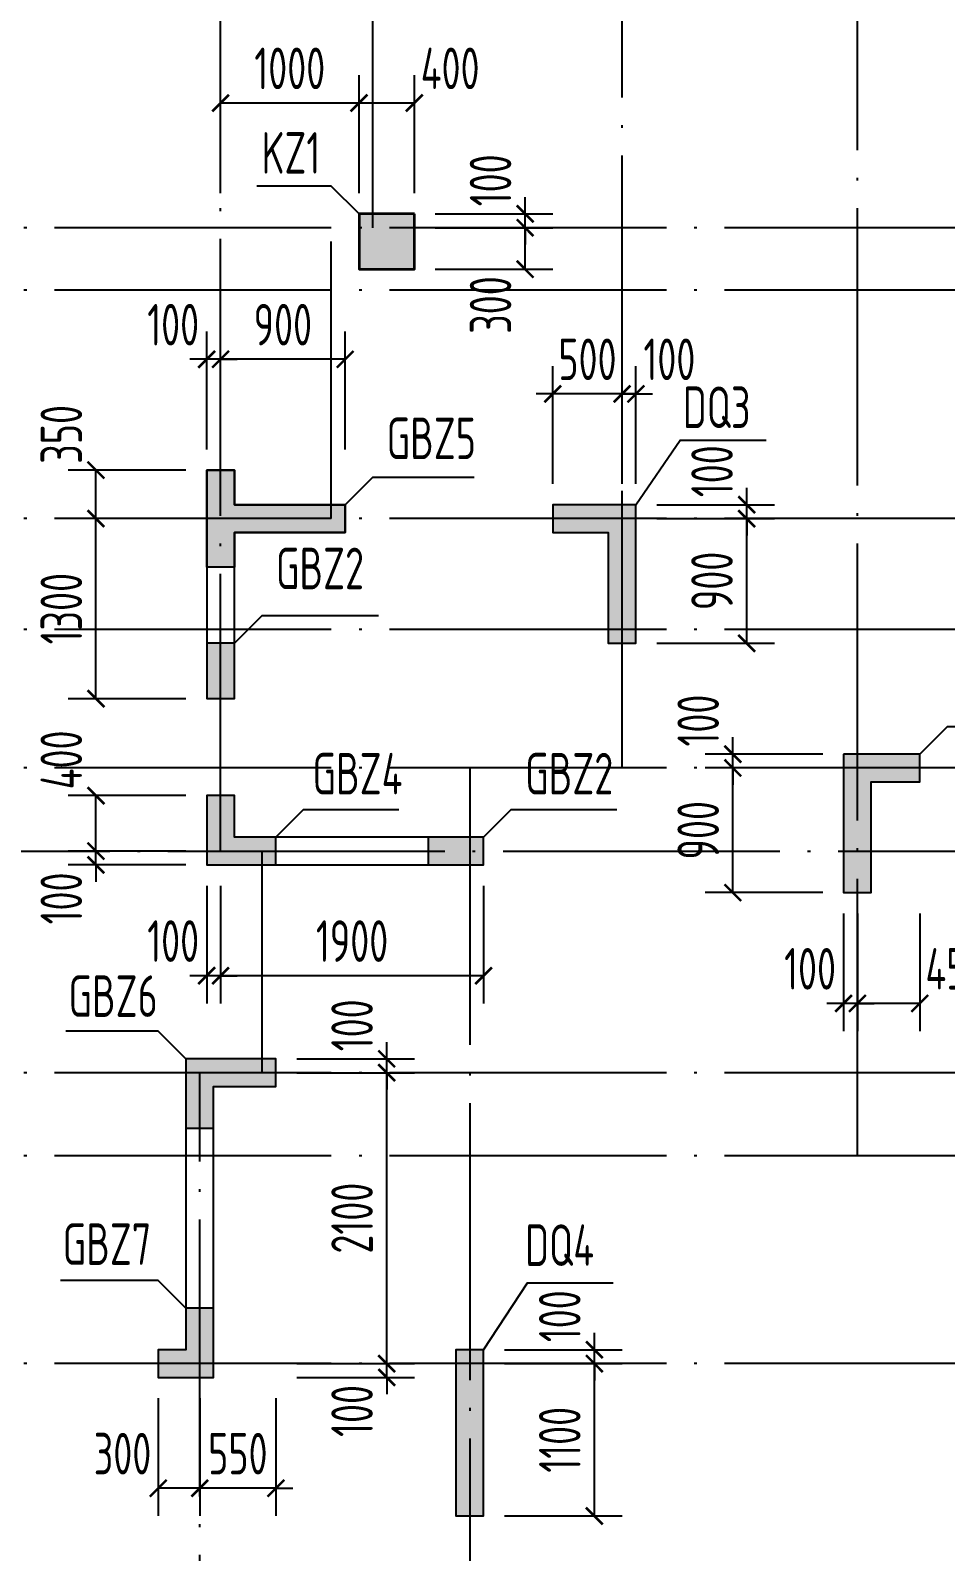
# Model space of a CAD drawing. Extents: x -1058961 to 23600, y -449123 to 2751847.
# Drawn here: x -432434 to -425824, y -46086 to -35105 of the extents above; entities that cross this region are included whole.
import ezdxf
from ezdxf.enums import TextEntityAlignment as Align

# ---------------------------------------------------------------- set-up
doc = ezdxf.new("R2010")
doc.units = 0
doc.header["$LTSCALE"] = 1000
doc.linetypes.add('DOTE', pattern=[2.42, 2, -0.2, 0.02, -0.2])
doc.layers.get('0').update_dxf_attribs({"linetype": 'CONTINUOUS'})
doc.layers.get('DEFPOINTS').update_dxf_attribs({"linetype": 'CONTINUOUS'})
for name, color, linetype in [('A-DOTE', 10, 'DOTE'), ('COLU_DE_TEXT', 7, 'CONTINUOUS'), ('LABEL', 1, 'CONTINUOUS'), ('S-Q墙实线', 6, 'CONTINUOUS'), ('S-Q墙标注', 3, 'CONTINUOUS'), ('S-X详图填充', 252, 'CONTINUOUS'), ('S-X详图实线', 4, 'CONTINUOUS'), ('S-Z柱实线', 6, 'CONTINUOUS'), ('S-Z柱编号', 6, 'CONTINUOUS')]:
    doc.layers.add(name, color=color, linetype=linetype)
doc.styles.add('TSSD_REIN', font='tssdeng.shx', dxfattribs={"width": 0.7, "height": 300, "bigfont": 'tssdchn.shx'})
doc.styles.add('结构文字', font='zstxt.shx', dxfattribs={"width": 0.7, "bigfont": 'zshz.shx'})
doc.dimstyles.new('STRUCK', dxfattribs={"dimtxt": 400, "dimasz": 121, "dimexe": 200, "dimexo": 150, "dimgap": 115, "dimtad": 1, "dimdec": 0, "dimdsep": 46, "dimtxsty": '结构文字', "dimblk": 'ARCHTICK', "dimcen": 400, "dimclrd": 3, "dimclre": 3, "dimclrt": 7, "dimadec": 0, "dimazin": 0, "dimtfac": 1, "dimtdec": 0, "dimtix": 1, "dimtmove": 2, "dimatfit": 3, "dimldrblk": '_DIMX', "dimfxl": 0, "dimtolj": 1, "dimtzin": 0, "dimarcsym": 0})

# ---------------------------------------------------------------- blocks, each defined once
blk = doc.blocks.new('20210726.16350016')
at = {"layer": 'A-DOTE'}
for p, q in [((18500, 13100.3), (18500, 21100)), ((19600, 17600), (19600, 21100)), ((21400, 13700), (21400, 21100)), ((23100, 10900), (23100, 21100)), ((55600, 17600), (3600, 17600)), ((19300, 15500), (19300, 17600)), ((55600, 17150), (3600, 17150)), ((55600, 15500), (3600, 15500)), ((55600, 14700), (3600, 14700)), ((55600, 13700), (3600, 13700)), ((20299.8, 13700), (20300, 3600)), ((3600, 13100.3), (55600, 13100.3)), ((18800, 11500), (18800, 13100)), ((55600, 11500), (3600, 11500)), ((18350, 3600), (18350, 11500)), ((55600, 10900), (3600, 10900)), ((55600, 9400), (3600, 9400))]:
    blk.add_line(p, q, dxfattribs=at)
blk = doc.blocks.new('_ArchTick')
at = {"color": 0, "linetype": 'ByBlock', "const_width": 0.15}
blk.add_lwpolyline([(-0.5, -0.5), (0.5, 0.5)], dxfattribs=at)
blk = doc.blocks.new('*D463')
at = {"layer": 'DEFPOINTS', "color": 0}
for p in [(-429161, -44729), (-428361, -44729), (-429161, -45829)]:
    blk.add_point(p, dxfattribs=at)
at = {"layer": 'S-Q墙标注', "color": 3, "lineweight": -2}
for p, q in [((-429011, -44729), (-428161, -44729)), ((-428361, -45829), (-428361, -44729)), ((-429011, -45829), (-428161, -45829))]:
    blk.add_line(p, q, dxfattribs=at)
at = {"layer": 'S-Q墙标注', "color": 3, "lineweight": -2, "xscale": 121, "yscale": 121, "zscale": 121}
for p, rotation in [((-428361, -44729), 90), ((-428361, -45829), 270)]:
    blk.add_blockref('_ArchTick', p, dxfattribs=dict(at, rotation=rotation))
at = {"layer": 'S-Q墙标注', "color": 7, "insert": (-428611, -45279), "char_height": 300, "attachment_point": 5, "rotation": 90, "style": 'TSSD_REIN'}
blk.add_mtext('\\A1;1100', dxfattribs=at)
blk = doc.blocks.new('_DIMX')
blk.add_line((-150, 0), (150, 0))
at = {"const_width": 50}
blk.add_lwpolyline([(-70, -70), (70, 70)], dxfattribs=at)
blk = doc.blocks.new('*D464')
at = {"layer": 'DEFPOINTS', "color": 0}
for p in [(-429161, -44629), (-428361, -44629), (-429161, -44729)]:
    blk.add_point(p, dxfattribs=at)
at = {"layer": 'S-Q墙标注', "color": 3, "lineweight": -2}
for p, q in [((-428361, -44629), (-428361, -44508)), ((-429011, -44629), (-428161, -44629)), ((-428361, -44729), (-428361, -44629)), ((-429011, -44729), (-428161, -44729)), ((-428361, -44729), (-428361, -44850))]:
    blk.add_line(p, q, dxfattribs=at)
at = {"layer": 'S-Q墙标注', "color": 3, "lineweight": -2, "xscale": 121, "yscale": 121, "zscale": 121}
for p, rotation in [((-428361, -44629), 270), ((-428361, -44729), 90)]:
    blk.add_blockref('_ArchTick', p, dxfattribs=dict(at, rotation=rotation))
at = {"layer": 'S-Q墙标注', "color": 7, "insert": (-428611, -44387), "char_height": 300, "attachment_point": 5, "rotation": 90, "style": 'TSSD_REIN'}
blk.add_mtext('\\A1;100', dxfattribs=at)
blk = doc.blocks.new('*D473')
at = {"layer": 'DEFPOINTS', "color": 0}
for p in [(-427361, -40429), (-426561, -40429), (-426561, -41329)]:
    blk.add_point(p, dxfattribs=at)
at = {"layer": 'S-Q墙标注', "color": 3, "lineweight": -2}
for p, q in [((-426711, -40429), (-427561, -40429)), ((-427361, -41329), (-427361, -40429)), ((-426711, -41329), (-427561, -41329))]:
    blk.add_line(p, q, dxfattribs=at)
at = {"layer": 'S-Q墙标注', "color": 3, "lineweight": -2, "xscale": 121, "yscale": 121, "zscale": 121}
for p, rotation in [((-427361, -40429), 90), ((-427361, -41329), 270)]:
    blk.add_blockref('_ArchTick', p, dxfattribs=dict(at, rotation=rotation))
at = {"layer": 'S-Q墙标注', "color": 7, "insert": (-427611, -40879), "char_height": 300, "attachment_point": 5, "rotation": 90, "style": 'TSSD_REIN'}
blk.add_mtext('\\A1;900', dxfattribs=at)
blk = doc.blocks.new('*D474')
at = {"layer": 'DEFPOINTS', "color": 0}
for p in [(-427361, -40329), (-426561, -40329), (-426561, -40429)]:
    blk.add_point(p, dxfattribs=at)
at = {"layer": 'S-Q墙标注', "color": 3, "lineweight": -2}
for p, q in [((-427361, -40329), (-427361, -40208)), ((-426711, -40329), (-427561, -40329)), ((-427361, -40429), (-427361, -40329)), ((-426711, -40429), (-427561, -40429)), ((-427361, -40429), (-427361, -40550))]:
    blk.add_line(p, q, dxfattribs=at)
at = {"layer": 'S-Q墙标注', "color": 3, "lineweight": -2, "xscale": 121, "yscale": 121, "zscale": 121}
for p, rotation in [((-427361, -40329), 270), ((-427361, -40429), 90)]:
    blk.add_blockref('_ArchTick', p, dxfattribs=dict(at, rotation=rotation))
at = {"layer": 'S-Q墙标注', "color": 7, "insert": (-427611, -40087), "char_height": 300, "attachment_point": 5, "rotation": 90, "style": 'TSSD_REIN'}
blk.add_mtext('\\A1;100', dxfattribs=at)
blk = doc.blocks.new('*D475')
at = {"layer": 'DEFPOINTS', "color": 0}
for p in [(-426461, -41329), (-426011, -41329), (-426461, -42129)]:
    blk.add_point(p, dxfattribs=at)
at = {"layer": 'S-Q墙标注', "color": 3, "lineweight": -2}
for p, q in [((-426461, -41479), (-426461, -42329)), ((-426011, -41479), (-426011, -42329)), ((-426011, -42129), (-426461, -42129))]:
    blk.add_line(p, q, dxfattribs=at)
at = {"layer": 'S-Q墙标注', "color": 3, "lineweight": -2, "xscale": 121, "yscale": 121, "zscale": 121, "rotation": 180}
blk.add_blockref('_ArchTick', (-426461, -42129), dxfattribs=at)
at = {"layer": 'S-Q墙标注', "color": 3, "lineweight": -2, "xscale": 121, "yscale": 121, "zscale": 121}
blk.add_blockref('_ArchTick', (-426011, -42129), dxfattribs=at)
at = {"layer": 'S-Q墙标注', "color": 7, "insert": (-425753, -41879), "char_height": 300, "attachment_point": 5, "style": 'TSSD_REIN'}
blk.add_mtext('\\A1;450', dxfattribs=at)
blk = doc.blocks.new('*D476')
at = {"layer": 'DEFPOINTS', "color": 0}
for p in [(-426561, -41329), (-426461, -41329), (-426561, -42129)]:
    blk.add_point(p, dxfattribs=at)
at = {"layer": 'S-Q墙标注', "color": 3, "lineweight": -2}
for p, q in [((-426561, -41479), (-426561, -42329)), ((-426461, -41479), (-426461, -42329)), ((-426561, -42129), (-426682, -42129)), ((-426461, -42129), (-426561, -42129)), ((-426461, -42129), (-426340, -42129))]:
    blk.add_line(p, q, dxfattribs=at)
at = {"layer": 'S-Q墙标注', "color": 3, "lineweight": -2, "xscale": 121, "yscale": 121, "zscale": 121}
blk.add_blockref('_ArchTick', (-426561, -42129), dxfattribs=at)
at = {"layer": 'S-Q墙标注', "color": 3, "lineweight": -2, "xscale": 121, "yscale": 121, "zscale": 121, "rotation": 180}
blk.add_blockref('_ArchTick', (-426461, -42129), dxfattribs=at)
at = {"layer": 'S-Q墙标注', "color": 7, "insert": (-426803, -41879), "char_height": 300, "attachment_point": 5, "style": 'TSSD_REIN'}
blk.add_mtext('\\A1;100', dxfattribs=at)
blk = doc.blocks.new('*D477')
at = {"layer": 'DEFPOINTS', "color": 0}
for p in [(-431961, -41029), (-431161, -41029), (-431161, -41129)]:
    blk.add_point(p, dxfattribs=at)
at = {"layer": 'S-Q墙标注', "color": 3, "lineweight": -2}
for p, q in [((-431961, -41029), (-431961, -40908)), ((-431311, -41029), (-432161, -41029)), ((-431961, -41129), (-431961, -41029)), ((-431311, -41129), (-432161, -41129)), ((-431961, -41129), (-431961, -41250))]:
    blk.add_line(p, q, dxfattribs=at)
at = {"layer": 'S-Q墙标注', "color": 3, "lineweight": -2, "xscale": 121, "yscale": 121, "zscale": 121}
for p, rotation in [((-431961, -41029), 270), ((-431961, -41129), 90)]:
    blk.add_blockref('_ArchTick', p, dxfattribs=dict(at, rotation=rotation))
at = {"layer": 'S-Q墙标注', "color": 7, "insert": (-432211, -41371), "char_height": 300, "attachment_point": 5, "rotation": 90, "style": 'TSSD_REIN'}
blk.add_mtext('\\A1;100', dxfattribs=at)
blk = doc.blocks.new('*D478')
at = {"layer": 'DEFPOINTS', "color": 0}
for p in [(-431961, -40629), (-431161, -40629), (-431161, -41029)]:
    blk.add_point(p, dxfattribs=at)
at = {"layer": 'S-Q墙标注', "color": 3, "lineweight": -2}
for p, q in [((-431311, -40629), (-432161, -40629)), ((-431961, -41029), (-431961, -40629)), ((-431311, -41029), (-432161, -41029))]:
    blk.add_line(p, q, dxfattribs=at)
at = {"layer": 'S-Q墙标注', "color": 3, "lineweight": -2, "xscale": 121, "yscale": 121, "zscale": 121}
for p, rotation in [((-431961, -40629), 90), ((-431961, -41029), 270)]:
    blk.add_blockref('_ArchTick', p, dxfattribs=dict(at, rotation=rotation))
at = {"layer": 'S-Q墙标注', "color": 7, "insert": (-432211, -40371), "char_height": 300, "attachment_point": 5, "rotation": 90, "style": 'TSSD_REIN'}
blk.add_mtext('\\A1;400', dxfattribs=at)
blk = doc.blocks.new('*D479')
at = {"layer": 'DEFPOINTS', "color": 0}
for p in [(-431061, -41129), (-429161, -41129), (-431061, -41929)]:
    blk.add_point(p, dxfattribs=at)
at = {"layer": 'S-Q墙标注', "color": 3, "lineweight": -2}
for p, q in [((-431061, -41279), (-431061, -42129)), ((-429161, -41279), (-429161, -42129)), ((-429161, -41929), (-431061, -41929))]:
    blk.add_line(p, q, dxfattribs=at)
at = {"layer": 'S-Q墙标注', "color": 3, "lineweight": -2, "xscale": 121, "yscale": 121, "zscale": 121, "rotation": 180}
blk.add_blockref('_ArchTick', (-431061, -41929), dxfattribs=at)
at = {"layer": 'S-Q墙标注', "color": 3, "lineweight": -2, "xscale": 121, "yscale": 121, "zscale": 121}
blk.add_blockref('_ArchTick', (-429161, -41929), dxfattribs=at)
at = {"layer": 'S-Q墙标注', "color": 7, "insert": (-430111, -41679), "char_height": 300, "attachment_point": 5, "style": 'TSSD_REIN'}
blk.add_mtext('\\A1;1900', dxfattribs=at)
blk = doc.blocks.new('*D480')
at = {"layer": 'DEFPOINTS', "color": 0}
for p in [(-431161, -41129), (-431061, -41129), (-431161, -41929)]:
    blk.add_point(p, dxfattribs=at)
at = {"layer": 'S-Q墙标注', "color": 3, "lineweight": -2}
for p, q in [((-431161, -41279), (-431161, -42129)), ((-431061, -41279), (-431061, -42129)), ((-431161, -41929), (-431282, -41929)), ((-431061, -41929), (-431161, -41929)), ((-431061, -41929), (-430940, -41929))]:
    blk.add_line(p, q, dxfattribs=at)
at = {"layer": 'S-Q墙标注', "color": 3, "lineweight": -2, "xscale": 121, "yscale": 121, "zscale": 121}
blk.add_blockref('_ArchTick', (-431161, -41929), dxfattribs=at)
at = {"layer": 'S-Q墙标注', "color": 3, "lineweight": -2, "xscale": 121, "yscale": 121, "zscale": 121, "rotation": 180}
blk.add_blockref('_ArchTick', (-431061, -41929), dxfattribs=at)
at = {"layer": 'S-Q墙标注', "color": 7, "insert": (-431403, -41679), "char_height": 300, "attachment_point": 5, "style": 'TSSD_REIN'}
blk.add_mtext('\\A1;100', dxfattribs=at)
blk = doc.blocks.new('*D481')
at = {"layer": 'DEFPOINTS', "color": 0}
for p in [(-428061, -38629), (-427261, -38629), (-428061, -39529)]:
    blk.add_point(p, dxfattribs=at)
at = {"layer": 'S-Q墙标注', "color": 3, "lineweight": -2}
for p, q in [((-427911, -38629), (-427061, -38629)), ((-427261, -39529), (-427261, -38629)), ((-427911, -39529), (-427061, -39529))]:
    blk.add_line(p, q, dxfattribs=at)
at = {"layer": 'S-Q墙标注', "color": 3, "lineweight": -2, "xscale": 121, "yscale": 121, "zscale": 121}
for p, rotation in [((-427261, -38629), 90), ((-427261, -39529), 270)]:
    blk.add_blockref('_ArchTick', p, dxfattribs=dict(at, rotation=rotation))
at = {"layer": 'S-Q墙标注', "color": 7, "insert": (-427511, -39079), "char_height": 300, "attachment_point": 5, "rotation": 90, "style": 'TSSD_REIN'}
blk.add_mtext('\\A1;900', dxfattribs=at)
blk = doc.blocks.new('*D482')
at = {"layer": 'DEFPOINTS', "color": 0}
for p in [(-428061, -38529), (-427261, -38529), (-428061, -38629)]:
    blk.add_point(p, dxfattribs=at)
at = {"layer": 'S-Q墙标注', "color": 3, "lineweight": -2}
for p, q in [((-427261, -38529), (-427261, -38408)), ((-427911, -38529), (-427061, -38529)), ((-427261, -38629), (-427261, -38529)), ((-427911, -38629), (-427061, -38629)), ((-427261, -38629), (-427261, -38750))]:
    blk.add_line(p, q, dxfattribs=at)
at = {"layer": 'S-Q墙标注', "color": 3, "lineweight": -2, "xscale": 121, "yscale": 121, "zscale": 121}
for p, rotation in [((-427261, -38529), 270), ((-427261, -38629), 90)]:
    blk.add_blockref('_ArchTick', p, dxfattribs=dict(at, rotation=rotation))
at = {"layer": 'S-Q墙标注', "color": 7, "insert": (-427511, -38287), "char_height": 300, "attachment_point": 5, "rotation": 90, "style": 'TSSD_REIN'}
blk.add_mtext('\\A1;100', dxfattribs=at)
blk = doc.blocks.new('*D483')
at = {"layer": 'DEFPOINTS', "color": 0}
for p in [(-428161, -37729), (-428161, -38529), (-428061, -38529)]:
    blk.add_point(p, dxfattribs=at)
at = {"layer": 'S-Q墙标注', "color": 3, "lineweight": -2}
for p, q in [((-428161, -38379), (-428161, -37529)), ((-428061, -38379), (-428061, -37529)), ((-428161, -37729), (-428282, -37729)), ((-428061, -37729), (-428161, -37729)), ((-428061, -37729), (-427940, -37729))]:
    blk.add_line(p, q, dxfattribs=at)
at = {"layer": 'S-Q墙标注', "color": 3, "lineweight": -2, "xscale": 121, "yscale": 121, "zscale": 121}
blk.add_blockref('_ArchTick', (-428161, -37729), dxfattribs=at)
at = {"layer": 'S-Q墙标注', "color": 3, "lineweight": -2, "xscale": 121, "yscale": 121, "zscale": 121, "rotation": 180}
blk.add_blockref('_ArchTick', (-428061, -37729), dxfattribs=at)
at = {"layer": 'S-Q墙标注', "color": 7, "insert": (-427819, -37479), "char_height": 300, "attachment_point": 5, "style": 'TSSD_REIN'}
blk.add_mtext('\\A1;100', dxfattribs=at)
blk = doc.blocks.new('*D484')
at = {"layer": 'DEFPOINTS', "color": 0}
for p in [(-428661, -37729), (-428661, -38529), (-428161, -38529)]:
    blk.add_point(p, dxfattribs=at)
at = {"layer": 'S-Q墙标注', "color": 3, "lineweight": -2}
for p, q in [((-428661, -38379), (-428661, -37529)), ((-428161, -38379), (-428161, -37529)), ((-428661, -37729), (-428782, -37729)), ((-428161, -37729), (-428661, -37729)), ((-428161, -37729), (-428040, -37729))]:
    blk.add_line(p, q, dxfattribs=at)
at = {"layer": 'S-Q墙标注', "color": 3, "lineweight": -2, "xscale": 121, "yscale": 121, "zscale": 121}
blk.add_blockref('_ArchTick', (-428661, -37729), dxfattribs=at)
at = {"layer": 'S-Q墙标注', "color": 3, "lineweight": -2, "xscale": 121, "yscale": 121, "zscale": 121, "rotation": 180}
blk.add_blockref('_ArchTick', (-428161, -37729), dxfattribs=at)
at = {"layer": 'S-Q墙标注', "color": 7, "insert": (-428411, -37479), "char_height": 300, "attachment_point": 5, "style": 'TSSD_REIN'}
blk.add_mtext('\\A1;500', dxfattribs=at)
blk = doc.blocks.new('*D485')
at = {"layer": 'DEFPOINTS', "color": 0}
for p in [(-430661, -44729), (-429861, -44729), (-430661, -44829)]:
    blk.add_point(p, dxfattribs=at)
at = {"layer": 'S-Q墙标注', "color": 3, "lineweight": -2}
for p, q in [((-429861, -44729), (-429861, -44608)), ((-430511, -44729), (-429661, -44729)), ((-429861, -44829), (-429861, -44729)), ((-430511, -44829), (-429661, -44829)), ((-429861, -44829), (-429861, -44950))]:
    blk.add_line(p, q, dxfattribs=at)
at = {"layer": 'S-Q墙标注', "color": 3, "lineweight": -2, "xscale": 121, "yscale": 121, "zscale": 121}
for p, rotation in [((-429861, -44729), 270), ((-429861, -44829), 90)]:
    blk.add_blockref('_ArchTick', p, dxfattribs=dict(at, rotation=rotation))
at = {"layer": 'S-Q墙标注', "color": 7, "insert": (-430111, -45071), "char_height": 300, "attachment_point": 5, "rotation": 90, "style": 'TSSD_REIN'}
blk.add_mtext('\\A1;100', dxfattribs=at)
blk = doc.blocks.new('*D486')
at = {"layer": 'DEFPOINTS', "color": 0}
for p in [(-430661, -42629), (-429861, -42629), (-430661, -44729)]:
    blk.add_point(p, dxfattribs=at)
at = {"layer": 'S-Q墙标注', "color": 3, "lineweight": -2}
for p, q in [((-430511, -42629), (-429661, -42629)), ((-429861, -44729), (-429861, -42629)), ((-430511, -44729), (-429661, -44729))]:
    blk.add_line(p, q, dxfattribs=at)
at = {"layer": 'S-Q墙标注', "color": 3, "lineweight": -2, "xscale": 121, "yscale": 121, "zscale": 121}
for p, rotation in [((-429861, -42629), 90), ((-429861, -44729), 270)]:
    blk.add_blockref('_ArchTick', p, dxfattribs=dict(at, rotation=rotation))
at = {"layer": 'S-Q墙标注', "color": 7, "insert": (-430111, -43679), "char_height": 300, "attachment_point": 5, "rotation": 90, "style": 'TSSD_REIN'}
blk.add_mtext('\\A1;2100', dxfattribs=at)
blk = doc.blocks.new('*D487')
at = {"layer": 'DEFPOINTS', "color": 0}
for p in [(-430661, -42529), (-429861, -42529), (-430661, -42629)]:
    blk.add_point(p, dxfattribs=at)
at = {"layer": 'S-Q墙标注', "color": 3, "lineweight": -2}
for p, q in [((-429861, -42529), (-429861, -42408)), ((-430511, -42529), (-429661, -42529)), ((-429861, -42629), (-429861, -42529)), ((-430511, -42629), (-429661, -42629)), ((-429861, -42629), (-429861, -42750))]:
    blk.add_line(p, q, dxfattribs=at)
at = {"layer": 'S-Q墙标注', "color": 3, "lineweight": -2, "xscale": 121, "yscale": 121, "zscale": 121}
for p, rotation in [((-429861, -42529), 270), ((-429861, -42629), 90)]:
    blk.add_blockref('_ArchTick', p, dxfattribs=dict(at, rotation=rotation))
at = {"layer": 'S-Q墙标注', "color": 7, "insert": (-430111, -42287), "char_height": 300, "attachment_point": 5, "rotation": 90, "style": 'TSSD_REIN'}
blk.add_mtext('\\A1;100', dxfattribs=at)
blk = doc.blocks.new('*D1040')
at = {"layer": 'DEFPOINTS', "color": 0}
for p in [(-431211, -44829), (-430661, -44829), (-431211, -45629)]:
    blk.add_point(p, dxfattribs=at)
at = {"layer": 'S-Q墙标注', "color": 3, "lineweight": -2}
for p, q in [((-431211, -44979), (-431211, -45829)), ((-430661, -44979), (-430661, -45829)), ((-431211, -45629), (-431332, -45629)), ((-430661, -45629), (-431211, -45629)), ((-430661, -45629), (-430540, -45629))]:
    blk.add_line(p, q, dxfattribs=at)
at = {"layer": 'S-Q墙标注', "color": 3, "lineweight": -2, "xscale": 121, "yscale": 121, "zscale": 121}
blk.add_blockref('_ArchTick', (-431211, -45629), dxfattribs=at)
at = {"layer": 'S-Q墙标注', "color": 3, "lineweight": -2, "xscale": 121, "yscale": 121, "zscale": 121, "rotation": 180}
blk.add_blockref('_ArchTick', (-430661, -45629), dxfattribs=at)
at = {"layer": 'S-Q墙标注', "color": 7, "insert": (-430936, -45379), "char_height": 300, "attachment_point": 5, "style": 'TSSD_REIN'}
blk.add_mtext('\\A1;550', dxfattribs=at)
blk = doc.blocks.new('*D1041')
at = {"layer": 'DEFPOINTS', "color": 0}
for p in [(-431511, -44829), (-431211, -44829), (-431511, -45629)]:
    blk.add_point(p, dxfattribs=at)
at = {"layer": 'S-Q墙标注', "color": 3, "lineweight": -2}
for p, q in [((-431511, -44979), (-431511, -45829)), ((-431211, -44979), (-431211, -45829)), ((-431211, -45629), (-431511, -45629))]:
    blk.add_line(p, q, dxfattribs=at)
at = {"layer": 'S-Q墙标注', "color": 3, "lineweight": -2, "xscale": 121, "yscale": 121, "zscale": 121, "rotation": 180}
blk.add_blockref('_ArchTick', (-431511, -45629), dxfattribs=at)
at = {"layer": 'S-Q墙标注', "color": 3, "lineweight": -2, "xscale": 121, "yscale": 121, "zscale": 121}
blk.add_blockref('_ArchTick', (-431211, -45629), dxfattribs=at)
at = {"layer": 'S-Q墙标注', "color": 7, "insert": (-431769, -45379), "char_height": 300, "attachment_point": 5, "style": 'TSSD_REIN'}
blk.add_mtext('\\A1;300', dxfattribs=at)
blk = doc.blocks.new('*D1132')
at = {"layer": 'DEFPOINTS', "color": 0}
for p in [(-429661, -36429), (-428861, -36429), (-429661, -36529)]:
    blk.add_point(p, dxfattribs=at)
at = {"layer": 'S-Q墙标注', "color": 3, "lineweight": -2}
for p, q in [((-428861, -36429), (-428861, -36308)), ((-429511, -36429), (-428661, -36429)), ((-428861, -36529), (-428861, -36429)), ((-429511, -36529), (-428661, -36529)), ((-428861, -36529), (-428861, -36650))]:
    blk.add_line(p, q, dxfattribs=at)
at = {"layer": 'S-Q墙标注', "color": 3, "lineweight": -2, "xscale": 121, "yscale": 121, "zscale": 121}
for p, rotation in [((-428861, -36429), 270), ((-428861, -36529), 90)]:
    blk.add_blockref('_ArchTick', p, dxfattribs=dict(at, rotation=rotation))
at = {"layer": 'S-Q墙标注', "color": 7, "insert": (-429111, -36187), "char_height": 300, "attachment_point": 5, "rotation": 90, "style": 'TSSD_REIN'}
blk.add_mtext('\\A1;100', dxfattribs=at)
blk = doc.blocks.new('*D1135')
at = {"layer": 'DEFPOINTS', "color": 0}
for p in [(-429661, -36529), (-428861, -36529), (-429661, -36829)]:
    blk.add_point(p, dxfattribs=at)
at = {"layer": 'S-Q墙标注', "color": 3, "lineweight": -2}
for p, q in [((-429511, -36529), (-428661, -36529)), ((-428861, -36829), (-428861, -36529)), ((-429511, -36829), (-428661, -36829))]:
    blk.add_line(p, q, dxfattribs=at)
at = {"layer": 'S-Q墙标注', "color": 3, "lineweight": -2, "xscale": 121, "yscale": 121, "zscale": 121}
for p, rotation in [((-428861, -36529), 90), ((-428861, -36829), 270)]:
    blk.add_blockref('_ArchTick', p, dxfattribs=dict(at, rotation=rotation))
at = {"layer": 'S-Q墙标注', "color": 7, "insert": (-429111, -37087), "char_height": 300, "attachment_point": 5, "rotation": 90, "style": 'TSSD_REIN'}
blk.add_mtext('\\A1;300', dxfattribs=at)
blk = doc.blocks.new('*D1136')
at = {"layer": 'DEFPOINTS', "color": 0}
for p in [(-430061, -35629), (-430061, -36429), (-429661, -36429)]:
    blk.add_point(p, dxfattribs=at)
at = {"layer": 'S-Q墙标注', "color": 3, "lineweight": -2}
for p, q in [((-430061, -36279), (-430061, -35429)), ((-429661, -36279), (-429661, -35429)), ((-429661, -35629), (-430061, -35629))]:
    blk.add_line(p, q, dxfattribs=at)
at = {"layer": 'S-Q墙标注', "color": 3, "lineweight": -2, "xscale": 121, "yscale": 121, "zscale": 121, "rotation": 180}
blk.add_blockref('_ArchTick', (-430061, -35629), dxfattribs=at)
at = {"layer": 'S-Q墙标注', "color": 3, "lineweight": -2, "xscale": 121, "yscale": 121, "zscale": 121}
blk.add_blockref('_ArchTick', (-429661, -35629), dxfattribs=at)
at = {"layer": 'S-Q墙标注', "color": 7, "insert": (-429403, -35379), "char_height": 300, "attachment_point": 5, "style": 'TSSD_REIN'}
blk.add_mtext('\\A1;400', dxfattribs=at)
blk = doc.blocks.new('*D1138')
at = {"layer": 'DEFPOINTS', "color": 0}
for p in [(-431061, -35629), (-431061, -36429), (-430061, -36429)]:
    blk.add_point(p, dxfattribs=at)
at = {"layer": 'S-Q墙标注', "color": 3, "lineweight": -2}
for p, q in [((-431061, -36279), (-431061, -35429)), ((-430061, -36279), (-430061, -35429)), ((-430061, -35629), (-431061, -35629))]:
    blk.add_line(p, q, dxfattribs=at)
at = {"layer": 'S-Q墙标注', "color": 3, "lineweight": -2, "xscale": 121, "yscale": 121, "zscale": 121, "rotation": 180}
blk.add_blockref('_ArchTick', (-431061, -35629), dxfattribs=at)
at = {"layer": 'S-Q墙标注', "color": 3, "lineweight": -2, "xscale": 121, "yscale": 121, "zscale": 121}
blk.add_blockref('_ArchTick', (-430061, -35629), dxfattribs=at)
at = {"layer": 'S-Q墙标注', "color": 7, "insert": (-430561, -35379), "char_height": 300, "attachment_point": 5, "style": 'TSSD_REIN'}
blk.add_mtext('\\A1;1000', dxfattribs=at)
blk = doc.blocks.new('*D1296')
at = {"layer": 'DEFPOINTS', "color": 0}
for p in [(-431961, -38629), (-431161, -38629), (-431161, -39929)]:
    blk.add_point(p, dxfattribs=at)
at = {"layer": 'S-Q墙标注', "color": 3, "lineweight": -2}
for p, q in [((-431311, -38629), (-432161, -38629)), ((-431961, -39929), (-431961, -38629)), ((-431311, -39929), (-432161, -39929))]:
    blk.add_line(p, q, dxfattribs=at)
at = {"layer": 'S-Q墙标注', "color": 3, "lineweight": -2, "xscale": 121, "yscale": 121, "zscale": 121}
for p, rotation in [((-431961, -38629), 90), ((-431961, -39929), 270)]:
    blk.add_blockref('_ArchTick', p, dxfattribs=dict(at, rotation=rotation))
at = {"layer": 'S-Q墙标注', "color": 7, "insert": (-432211, -39279), "char_height": 300, "attachment_point": 5, "rotation": 90, "style": 'TSSD_REIN'}
blk.add_mtext('\\A1;1300', dxfattribs=at)
blk = doc.blocks.new('*D1297')
at = {"layer": 'DEFPOINTS', "color": 0}
for p in [(-431961, -38279), (-431161, -38279), (-431161, -38629)]:
    blk.add_point(p, dxfattribs=at)
at = {"layer": 'S-Q墙标注', "color": 3, "lineweight": -2}
for p, q in [((-431311, -38279), (-432161, -38279)), ((-431961, -38629), (-431961, -38279)), ((-431311, -38629), (-432161, -38629))]:
    blk.add_line(p, q, dxfattribs=at)
at = {"layer": 'S-Q墙标注', "color": 3, "lineweight": -2, "xscale": 121, "yscale": 121, "zscale": 121}
for p, rotation in [((-431961, -38279), 90), ((-431961, -38629), 270)]:
    blk.add_blockref('_ArchTick', p, dxfattribs=dict(at, rotation=rotation))
at = {"layer": 'S-Q墙标注', "color": 7, "insert": (-432211, -38021), "char_height": 300, "attachment_point": 5, "rotation": 90, "style": 'TSSD_REIN'}
blk.add_mtext('\\A1;350', dxfattribs=at)
blk = doc.blocks.new('*D1298')
at = {"layer": 'DEFPOINTS', "color": 0}
for p in [(-431061, -37479), (-431061, -38279), (-430161, -38279)]:
    blk.add_point(p, dxfattribs=at)
at = {"layer": 'S-Q墙标注', "color": 3, "lineweight": -2}
for p, q in [((-431061, -38129), (-431061, -37279)), ((-430161, -38129), (-430161, -37279)), ((-430161, -37479), (-431061, -37479))]:
    blk.add_line(p, q, dxfattribs=at)
at = {"layer": 'S-Q墙标注', "color": 3, "lineweight": -2, "xscale": 121, "yscale": 121, "zscale": 121, "rotation": 180}
blk.add_blockref('_ArchTick', (-431061, -37479), dxfattribs=at)
at = {"layer": 'S-Q墙标注', "color": 3, "lineweight": -2, "xscale": 121, "yscale": 121, "zscale": 121}
blk.add_blockref('_ArchTick', (-430161, -37479), dxfattribs=at)
at = {"layer": 'S-Q墙标注', "color": 7, "insert": (-430611, -37229), "char_height": 300, "attachment_point": 5, "style": 'TSSD_REIN'}
blk.add_mtext('\\A1;900', dxfattribs=at)
blk = doc.blocks.new('*D1299')
at = {"layer": 'DEFPOINTS', "color": 0}
for p in [(-431161, -37479), (-431161, -38279), (-431061, -38279)]:
    blk.add_point(p, dxfattribs=at)
at = {"layer": 'S-Q墙标注', "color": 3, "lineweight": -2}
for p, q in [((-431161, -38129), (-431161, -37279)), ((-431061, -38129), (-431061, -37279)), ((-431161, -37479), (-431282, -37479)), ((-431061, -37479), (-431161, -37479)), ((-431061, -37479), (-430940, -37479))]:
    blk.add_line(p, q, dxfattribs=at)
at = {"layer": 'S-Q墙标注', "color": 3, "lineweight": -2, "xscale": 121, "yscale": 121, "zscale": 121}
blk.add_blockref('_ArchTick', (-431161, -37479), dxfattribs=at)
at = {"layer": 'S-Q墙标注', "color": 3, "lineweight": -2, "xscale": 121, "yscale": 121, "zscale": 121, "rotation": 180}
blk.add_blockref('_ArchTick', (-431061, -37479), dxfattribs=at)
at = {"layer": 'S-Q墙标注', "color": 7, "insert": (-431403, -37229), "char_height": 300, "attachment_point": 5, "style": 'TSSD_REIN'}
blk.add_mtext('\\A1;100', dxfattribs=at)

msp = doc.modelspace()

# ---------------------------------------------------------------- hatches: boundary and pattern name
at = {"layer": 'S-X详图填充'}
h = msp.add_hatch(color=256, dxfattribs=at)
h.dxf.hatch_style = 1
h.paths.add_polyline_path([(-429660.87, -36428.88), (-430060.87, -36428.88), (-430060.87, -36828.88), (-429660.87, -36828.88)])
h = msp.add_hatch(color=256, dxfattribs=at)
h.dxf.hatch_style = 1
h.paths.add_polyline_path([(-430960.87, -38979.34), (-431160.87, -38979.34), (-431160.87, -38278.88), (-430960.87, -38278.88), (-430960.87, -38528.88), (-430160.74, -38528.88), (-430160.74, -38728.88), (-430960.87, -38728.88)])
h = msp.add_hatch(color=256, dxfattribs=at)
h.dxf.hatch_style = 1
h.paths.add_polyline_path([(-428060.87, -38528.88), (-428660.78, -38528.88), (-428660.78, -38728.88), (-428260.87, -38728.88), (-428260.87, -39528.88), (-428060.87, -39528.88)])
h = msp.add_hatch(color=256, dxfattribs=at)
h.dxf.hatch_style = 1
h.paths.add_polyline_path([(-430960.87, -39528.88), (-431160.87, -39528.88), (-431160.87, -39928.88), (-430960.87, -39928.88)])
h = msp.add_hatch(color=256, dxfattribs=at)
h.dxf.hatch_style = 1
h.paths.add_polyline_path([(-426560.87, -40328.88), (-426560.87, -41328.88), (-426360.87, -41328.88), (-426360.87, -40528.88), (-426010.96, -40528.88), (-426010.96, -40328.88)])
h = msp.add_hatch(color=256, dxfattribs=at)
h.dxf.hatch_style = 1
h.paths.add_polyline_path([(-430660.86, -41128.61), (-430660.86, -40928.61), (-430960.86, -40928.61), (-430960.86, -40628.61), (-431160.86, -40628.61), (-431160.86, -41128.61)])
h = msp.add_hatch(color=256, dxfattribs=at)
h.dxf.hatch_style = 1
h.paths.add_polyline_path([(-429560.87, -40928.61), (-429560.87, -41128.61), (-429160.87, -41128.61), (-429160.87, -40928.61)])
h = msp.add_hatch(color=256, dxfattribs=at)
h.dxf.hatch_style = 1
h.paths.add_polyline_path([(-431310.87, -43028.88), (-431110.87, -43028.88), (-431110.87, -42728.88), (-430660.99, -42728.88), (-430660.99, -42528.88), (-431310.87, -42528.88)])
h = msp.add_hatch(color=256, dxfattribs=at)
h.dxf.hatch_style = 1
h.paths.add_polyline_path([(-431110.87, -44328.88), (-431310.87, -44328.88), (-431310.87, -44628.88), (-431510.87, -44628.88), (-431510.87, -44828.88), (-431110.87, -44828.88)])
h = msp.add_hatch(color=256, dxfattribs=at)
h.dxf.hatch_style = 1
h.paths.add_polyline_path([(-429360.88, -45828.88), (-429160.88, -45828.88), (-429160.88, -44628.88), (-429360.88, -44628.88)])

# ---------------------------------------------------------------- linework, layer by layer
at = {"layer": 'LABEL'}
msp.add_lwpolyline([(-430060.87, -36428.88), (-430260.87, -36228.88), (-430799.81, -36228.88)], dxfattribs=at)
at = {"layer": 'S-Q墙实线'}
for points in [[(-431160.87, -38628.88), (-431160.87, -39928.88), (-430960.87, -39928.88), (-430960.87, -38728.88), (-430161.26, -38728.88), (-430161.26, -38528.88), (-430960.87, -38528.88), (-430960.87, -38278.88), (-431160.87, -38278.88)], [(-428060.87, -38528.88), (-428660.78, -38528.88), (-428660.78, -38728.88), (-428260.87, -38728.88), (-428260.87, -39528.88), (-428060.87, -39528.88)], [(-426560.87, -40328.88), (-426560.87, -41328.88), (-426360.87, -41328.88), (-426360.87, -40528.88), (-426010.96, -40528.88), (-426010.96, -40328.88)], [(-430960.86, -40928.61), (-430960.86, -40628.61), (-431160.86, -40628.61), (-431160.86, -41128.61), (-430760.99, -41128.61), (-429160.87, -41128.61), (-429160.87, -40928.61), (-430760.99, -40928.61)], [(-431110.87, -44828.88), (-431110.87, -43228.88), (-431110.87, -42728.88), (-430660.99, -42728.88), (-430660.99, -42528.88), (-431310.87, -42528.88), (-431310.87, -43228.88), (-431310.87, -44628.88), (-431510.87, -44628.88), (-431510.87, -44828.88)], [(-429160.88, -45828.88), (-429160.88, -44628.88), (-429360.88, -44628.88), (-429360.88, -45828.88)]]:
    msp.add_lwpolyline(points, close=True, dxfattribs=at)
at = {"layer": 'S-X详图实线'}
for points in [[(-429660.87, -36428.88), (-430060.87, -36428.88), (-430060.87, -36828.88), (-429660.87, -36828.88), (-429660.87, -36428.88)], [(-430960.87, -38979.34), (-431160.87, -38979.34), (-431160.87, -38278.88), (-430960.87, -38278.88), (-430960.87, -38528.88), (-430160.74, -38528.88), (-430160.74, -38728.88), (-430960.87, -38728.88), (-430960.87, -38728.88)], [(-428060.87, -38528.88), (-428660.78, -38528.88), (-428660.78, -38728.88), (-428260.87, -38728.88), (-428260.87, -39528.88), (-428060.87, -39528.88), (-428060.87, -38528.88)], [(-430960.87, -39528.88), (-431160.87, -39528.88), (-431160.87, -39928.88), (-430960.87, -39928.88), (-430960.87, -39528.88)], [(-426560.87, -40328.88), (-426560.87, -41328.88), (-426360.87, -41328.88), (-426360.87, -40528.88), (-426010.96, -40528.88), (-426010.96, -40328.88), (-426560.87, -40328.88)], [(-430660.86, -41128.61), (-430660.86, -40928.61), (-430960.86, -40928.61), (-430960.86, -40628.61), (-431160.86, -40628.61), (-431160.86, -41128.61), (-430660.86, -41128.61)], [(-429560.87, -40928.61), (-429560.87, -41128.61), (-429160.87, -41128.61), (-429160.87, -40928.61), (-429560.87, -40928.61)], [(-431310.87, -43028.88), (-431110.87, -43028.88), (-431110.87, -42728.88), (-430660.99, -42728.88), (-430660.99, -42528.88), (-431310.87, -42528.88), (-431310.87, -43028.88)], [(-431110.87, -44328.88), (-431310.87, -44328.88), (-431310.87, -44628.88), (-431510.87, -44628.88), (-431510.87, -44828.88), (-431110.87, -44828.88), (-431110.87, -44328.88)], [(-429360.88, -45828.88), (-429160.88, -45828.88), (-429160.88, -44628.88), (-429360.88, -44628.88), (-429360.88, -45028.88)]]:
    msp.add_lwpolyline(points, close=True, dxfattribs=at)
at = {"layer": 'S-Z柱实线', "lineweight": 35}
msp.add_lwpolyline([(-429660.87, -36428.88), (-430060.87, -36428.88), (-430060.87, -36828.88), (-429660.87, -36828.88)], close=True, dxfattribs=at)
at = {"layer": 'S-Z柱编号', "color": 7}
for points in [[(-428060.87, -38528.88), (-427741.16, -38063.82), (-427120.37, -38063.82)], [(-430161.46, -38528.88), (-429961.46, -38328.88), (-429230.23, -38328.88)], [(-430960.87, -39528.88), (-430760.87, -39328.88), (-429920.87, -39328.88)], [(-426010.96, -40328.88), (-425810.96, -40128.88), (-425204.95, -40128.88)], [(-430660.86, -40928.61), (-430460.86, -40728.61), (-429773.09, -40728.61)], [(-429160.87, -40928.61), (-428960.87, -40728.61), (-428199.03, -40728.61)], [(-431310.87, -42528.88), (-431510.87, -42328.88), (-432179.51, -42328.88)], [(-431310.87, -44328.88), (-431510.87, -44128.88), (-432217.42, -44128.88)], [(-429160.88, -44628.88), (-428844.91, -44146.17), (-428225.57, -44146.17)]]:
    msp.add_lwpolyline(points, dxfattribs=at)

# ---------------------------------------------------------------- block references
at = {"layer": 'A-DOTE'}
msp.add_blockref('20210726.16350016', (-449560.87, -54128.93), dxfattribs=at)

# ---------------------------------------------------------------- texts
at = {"layer": 'COLU_DE_TEXT', "style": 'TSSD_REIN', "width": 0.7}
msp.add_text('KZ1', height=300, dxfattribs=at).set_placement((-430764.71, -36228.88), align=Align.BOTTOM_LEFT)
at = {"layer": 'S-Z柱编号', "color": 7, "style": 'TSSD_REIN', "width": 0.7}
for s, p in [('DQ3', (-427721.58, -38065.26)), ('GBZ5', (-429861.46, -38289.52)), ('GBZ2', (-430660.87, -39228.88)), ('GBZ4', (-430396.69, -40710.38)), ('GBZ2', (-428860.87, -40710.38)), ('GBZ6', (-432159.29, -42316.08)), ('GBZ7', (-432201.12, -44106.43)), ('DQ4', (-428860.88, -44113.78))]:
    msp.add_text(s, height=300, dxfattribs=at).set_placement(p, align=Align.BOTTOM_LEFT)

# ---------------------------------------------------------------- dimensions: what is measured, and where the dimension line sits
at = {"layer": 'S-Q墙标注'}
for base, p1, p2, angle, picture, middle in [((-431060.87, -35628.88), (-430060.87, -36428.88), (-431060.87, -36428.88), 180, '*D1138', (-430560.87, -35378.88)), ((-431060.86, -37478.88), (-430160.74, -38278.88), (-431060.86, -38278.88), 180, '*D1298', (-430610.8, -37228.88)), ((-428660.78, -37728.88), (-428160.87, -38528.88), (-428660.78, -38528.88), 180, '*D484', (-428410.82, -37478.88)), ((-431960.87, -38628.88), (-431160.87, -39928.88), (-431160.87, -38628.88), 90, '*D1296', (-432210.87, -39278.88)), ((-427260.87, -38628.88), (-428060.87, -39528.88), (-428060.87, -38628.88), 90, '*D481', (-427510.87, -39078.88)), ((-427360.88, -40428.88), (-426560.88, -41328.88), (-426560.88, -40428.88), 90, '*D473', (-427610.88, -40878.88)), ((-431060.87, -41928.61), (-429160.87, -41128.61), (-431060.87, -41128.61), 180, '*D479', (-430110.87, -41678.61)), ((-429860.8, -42628.88), (-430660.8, -44728.88), (-430660.8, -42628.88), 90, '*D486', (-430110.8, -43678.88)), ((-428360.88, -44728.88), (-429160.88, -45828.88), (-429160.88, -44728.88), 90, '*D463', (-428610.88, -45278.88)), ((-431210.86, -45628.91), (-430660.98, -44828.91), (-431210.86, -44828.91), 180, '*D1040', (-430935.92, -45378.91))]:
    dim = msp.add_linear_dim(base=base, p1=p1, p2=p2, angle=angle, dimstyle='STRUCK', override={"dimtxt": 300, "dimgap": 100, "dimtxsty": 'TSSD_REIN'}, dxfattribs=at)
    dim.commit()
    dim.dimension.update_dxf_attribs({"geometry": picture, "text_midpoint": middle})
for base, p1, p2, angle, picture, middle in [((-430060.87, -35628.88), (-429660.87, -36428.88), (-430060.87, -36428.88), 180, '*D1136', (-429402.79, -35378.88)), ((-428860.87, -36428.88), (-429660.87, -36528.88), (-429660.87, -36428.88), 90, '*D1132', (-429110.87, -36186.96)), ((-428860.87, -36528.88), (-429660.87, -36828.88), (-429660.87, -36528.88), 90, '*D1135', (-429110.87, -37086.96)), ((-431160.87, -37478.88), (-431060.86, -38278.88), (-431160.87, -38278.88), 180, '*D1299', (-431402.79, -37228.88)), ((-428160.87, -37728.88), (-428060.87, -38528.88), (-428160.87, -38528.88), 180, '*D483', (-427818.94, -37478.88)), ((-431960.87, -38278.88), (-431160.87, -38628.88), (-431160.87, -38278.88), 90, '*D1297', (-432210.87, -38020.8)), ((-427260.87, -38528.88), (-428060.87, -38628.88), (-428060.87, -38528.88), 90, '*D482', (-427510.87, -38286.96)), ((-427360.88, -40328.88), (-426560.88, -40428.88), (-426560.88, -40328.88), 90, '*D474', (-427610.88, -40086.96)), ((-431960.86, -40628.61), (-431160.86, -41028.61), (-431160.86, -40628.61), 90, '*D478', (-432210.86, -40370.54)), ((-431960.86, -41028.61), (-431160.86, -41128.61), (-431160.86, -41028.61), 90, '*D477', (-432210.86, -41370.54)), ((-431160.86, -41928.61), (-431060.87, -41128.61), (-431160.86, -41128.61), 180, '*D480', (-431402.79, -41678.61)), ((-426560.88, -42128.88), (-426460.87, -41328.88), (-426560.88, -41328.88), 180, '*D476', (-426802.8, -41878.88)), ((-426460.87, -42128.88), (-426010.96, -41328.88), (-426460.87, -41328.88), 180, '*D475', (-425752.88, -41878.88)), ((-429860.8, -42528.88), (-430660.8, -42628.88), (-430660.8, -42528.88), 90, '*D487', (-430110.8, -42286.96)), ((-428360.88, -44628.88), (-429160.88, -44728.88), (-429160.88, -44628.88), 90, '*D464', (-428610.88, -44386.96)), ((-429860.8, -44728.88), (-430660.8, -44828.88), (-430660.8, -44728.88), 90, '*D485', (-430110.8, -45070.8)), ((-431510.86, -45628.91), (-431210.86, -44828.91), (-431510.86, -44828.91), 180, '*D1041', (-431768.93, -45378.91))]:
    dim = msp.add_linear_dim(base=base, p1=p1, p2=p2, angle=angle, dimstyle='STRUCK', override={"dimtxt": 300, "dimgap": 100, "dimtxsty": 'TSSD_REIN'}, dxfattribs=at)
    dim.commit()
    dim.dimension.update_dxf_attribs({"geometry": picture, "text_midpoint": middle, "dimtype": 160})

doc.saveas('drawing.dxf')
